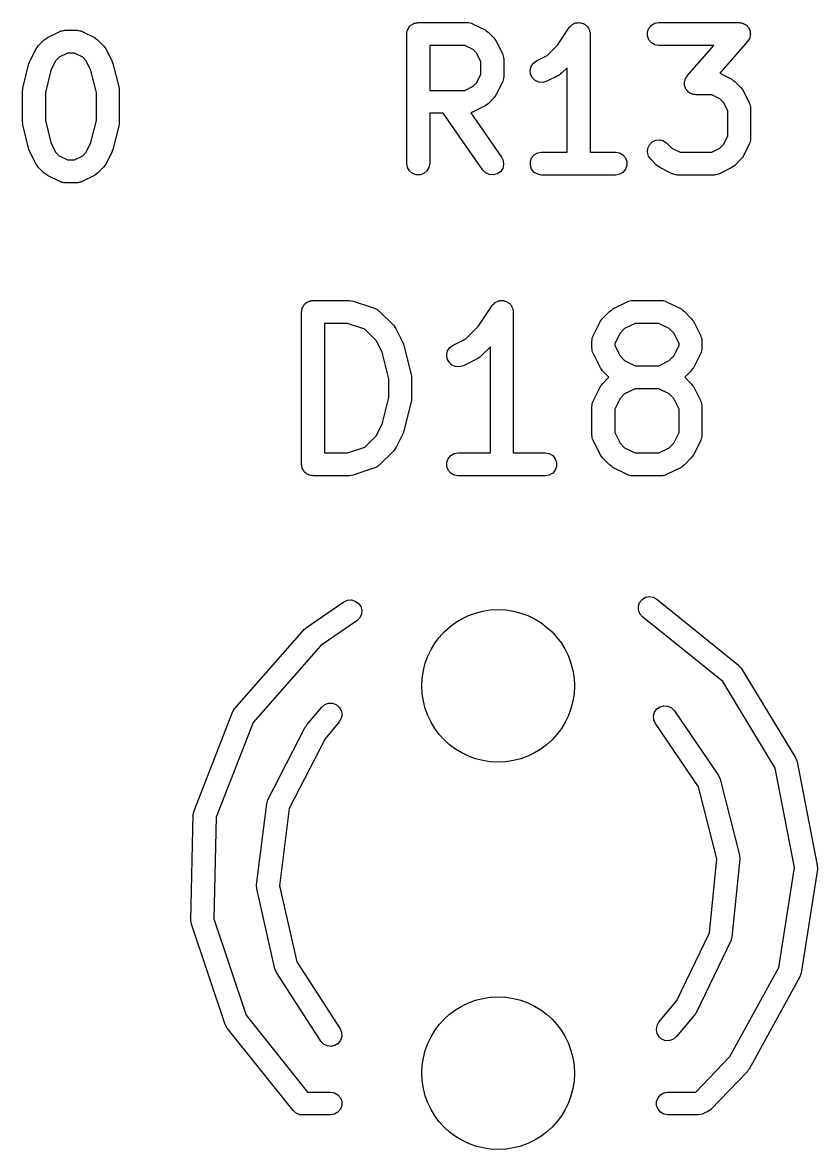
# Model space of a CAD drawing. Extents: x 25 to 125, y -131 to -25.
# Drawn here: x 102.92 to 108.14, y -95.75 to -88.36 of the extents above; entities that cross this region are included whole.
import ezdxf

# ---------------------------------------------------------------- set-up
doc = ezdxf.new("R2010")
doc.units = 0
doc.header["$MEASUREMENT"] = 0
doc.layers.add('BLACK', color=7, linetype='CONTINUOUS')

msp = doc.modelspace()

# ---------------------------------------------------------------- linework, layer by layer
at = {"layer": 'Black'}
for p, q in [((105.456, -88.397), (105.46, -88.392)), ((105.46, -88.392), (105.463, -88.3863)), ((105.463, -88.3863), (105.468, -88.3821)), ((105.468, -88.3821), (105.473, -88.3771)), ((105.473, -88.3771), (105.478, -88.3738)), ((105.478, -88.3738), (105.483, -88.3696)), ((105.483, -88.3696), (105.49, -88.3673)), ((105.49, -88.3673), (105.495, -88.364)), ((105.495, -88.364), (105.502, -88.3629)), ((105.502, -88.3629), (105.508, -88.3607)), ((105.508, -88.3607), (105.514, -88.3607)), ((105.514, -88.3607), (105.521, -88.3595)), ((105.521, -88.3595), (105.845, -88.3595)), ((105.845, -88.3595), (105.849, -88.3603)), ((105.849, -88.3603), (105.853, -88.36)), ((105.853, -88.36), (105.862, -88.3625)), ((105.862, -88.3625), (105.87, -88.364)), ((105.87, -88.364), (105.874, -88.3662)), ((105.874, -88.3662), (105.878, -88.3674)), ((105.878, -88.3674), (105.959, -88.4079)), ((106.434, -88.5082), (106.511, -88.3929)), ((106.511, -88.3929), (106.514, -88.3899)), ((106.514, -88.3899), (106.516, -88.3863)), ((106.516, -88.3863), (106.523, -88.3806)), ((106.523, -88.3806), (106.529, -88.3741)), ((106.529, -88.3741), (106.533, -88.3722)), ((106.533, -88.3722), (106.536, -88.3696)), ((106.536, -88.3696), (106.544, -88.3665)), ((106.544, -88.3665), (106.552, -88.3625)), ((106.552, -88.3625), (106.556, -88.3621)), ((106.556, -88.3621), (106.56, -88.3607)), ((106.56, -88.3607), (106.569, -88.3607)), ((106.569, -88.3607), (106.578, -88.3597)), ((106.578, -88.3597), (106.582, -88.3607)), ((106.582, -88.3607), (106.586, -88.3607)), ((106.586, -88.3607), (106.595, -88.3637)), ((106.595, -88.3637), (106.603, -88.3658)), ((106.603, -88.3658), (106.607, -88.3681)), ((106.607, -88.3681), (106.611, -88.3696)), ((106.611, -88.3696), (106.618, -88.3753)), ((106.618, -88.3753), (106.625, -88.3803)), ((106.625, -88.3803), (106.628, -88.3836)), ((106.628, -88.3836), (106.631, -88.3863)), ((106.631, -88.3863), (106.635, -88.3941)), ((106.635, -88.3941), (106.64, -88.4013)), ((107.034, -88.397), (107.051, -88.3771)), ((107.051, -88.3771), (107.074, -88.364)), ((107.074, -88.364), (107.099, -88.3595)), ((107.099, -88.3595), (107.626, -88.3595)), ((107.626, -88.3595), (107.633, -88.3608)), ((107.633, -88.3608), (107.64, -88.3609)), ((107.64, -88.3609), (107.646, -88.363)), ((107.646, -88.363), (107.651, -88.364)), ((107.651, -88.364), (107.658, -88.3677)), ((107.658, -88.3677), (107.664, -88.3704)), ((107.664, -88.3704), (107.669, -88.3742)), ((107.669, -88.3742), (107.674, -88.3771)), ((107.674, -88.3771), (107.679, -88.3827)), ((107.679, -88.3827), (107.684, -88.3875)), ((107.684, -88.3875), (107.687, -88.3926)), ((107.687, -88.3926), (107.691, -88.397)), ((103.068, -88.4728), (103.078, -88.4659)), ((103.078, -88.4659), (103.088, -88.4587)), ((103.088, -88.4587), (103.169, -88.4182)), ((103.169, -88.4182), (103.173, -88.417)), ((103.173, -88.417), (103.176, -88.4148)), ((103.176, -88.4148), (103.185, -88.4133)), ((103.185, -88.4133), (103.194, -88.4108)), ((103.194, -88.4108), (103.198, -88.4111)), ((103.198, -88.4111), (103.202, -88.4103)), ((103.202, -88.4103), (103.283, -88.4103)), ((103.283, -88.4103), (103.287, -88.4111)), ((103.287, -88.4111), (103.292, -88.4108)), ((103.292, -88.4108), (103.3, -88.4133)), ((103.3, -88.4133), (103.309, -88.4148)), ((103.309, -88.4148), (103.312, -88.417)), ((103.312, -88.417), (103.317, -88.4182)), ((103.317, -88.4182), (103.398, -88.4587)), ((103.398, -88.4587), (103.407, -88.4659)), ((103.407, -88.4659), (103.417, -88.4728)), ((105.446, -88.4345), (105.447, -88.4281)), ((105.446, -89.2845), (105.446, -88.4345)), ((105.447, -88.4215), (105.449, -88.4153)), ((105.447, -88.4281), (105.447, -88.4215)), ((105.449, -88.4153), (105.45, -88.4089)), ((105.45, -88.4089), (105.454, -88.4032)), ((105.454, -88.4032), (105.456, -88.397)), ((105.959, -88.4079), (105.969, -88.4151)), ((105.969, -88.4151), (105.979, -88.422)), ((105.979, -88.422), (106.019, -88.4624)), ((106.019, -88.4624), (106.026, -88.4723)), ((106.64, -88.4013), (106.642, -88.4053)), ((106.642, -88.4053), (106.644, -88.4089)), ((106.644, -88.4089), (106.645, -88.4177)), ((106.645, -88.4177), (106.648, -88.4263)), ((106.648, -88.4263), (106.648, -88.4304)), ((106.648, -88.4304), (106.648, -88.4345)), ((106.648, -88.4345), (106.648, -89.2095)), ((107.026, -88.4215), (107.034, -88.397)), ((107.026, -88.4475), (107.026, -88.4215)), ((107.034, -88.472), (107.026, -88.4475)), ((107.691, -88.397), (107.693, -88.4039)), ((107.693, -88.4666), (107.691, -88.472)), ((107.693, -88.4039), (107.697, -88.4103)), ((107.696, -88.4616), (107.693, -88.4666)), ((107.697, -88.4544), (107.696, -88.4616)), ((107.697, -88.4103), (107.697, -88.4161)), ((107.697, -88.4161), (107.699, -88.4215)), ((107.699, -88.4475), (107.697, -88.4544)), ((107.699, -88.4215), (107.699, -88.4288)), ((107.699, -88.4288), (107.701, -88.4361)), ((107.701, -88.4361), (107.699, -88.4418)), ((107.699, -88.4418), (107.699, -88.4475)), ((102.973, -88.6137), (103.014, -88.5327)), ((103.014, -88.5327), (103.021, -88.5231)), ((103.021, -88.5231), (103.028, -88.5132)), ((103.028, -88.5132), (103.068, -88.4728)), ((103.417, -88.4728), (103.457, -88.5132)), ((103.457, -88.5132), (103.464, -88.5231)), ((103.464, -88.5231), (103.472, -88.5327)), ((103.472, -88.5327), (103.512, -88.6137)), ((105.596, -88.5095), (105.596, -88.8048)), ((105.827, -88.5095), (105.596, -88.5095)), ((105.881, -88.5366), (105.827, -88.5095)), ((105.904, -88.5599), (105.881, -88.5366)), ((106.026, -88.4723), (106.033, -88.4819)), ((106.033, -88.4819), (106.074, -88.5629)), ((106.367, -88.5753), (106.434, -88.5082)), ((107.051, -88.492), (107.034, -88.472)), ((107.074, -88.505), (107.051, -88.492)), ((107.099, -88.5095), (107.074, -88.505)), ((107.46, -88.5095), (107.099, -88.5095)), ((107.286, -88.7089), (107.46, -88.5095)), ((107.682, -88.4839), (107.5, -88.6924)), ((107.686, -88.4776), (107.682, -88.4839)), ((107.691, -88.472), (107.686, -88.4776)), ((102.971, -88.6215), (102.973, -88.6137)), ((103.142, -88.6107), (103.111, -88.6734)), ((103.166, -88.5874), (103.142, -88.6107)), ((103.22, -88.5603), (103.166, -88.5874)), ((103.265, -88.5603), (103.22, -88.5603)), ((103.32, -88.5874), (103.265, -88.5603)), ((103.343, -88.6107), (103.32, -88.5874)), ((103.374, -88.6734), (103.343, -88.6107)), ((103.512, -88.6137), (103.514, -88.6215)), ((105.932, -88.6141), (105.904, -88.5599)), ((105.932, -88.7002), (105.932, -88.6141)), ((106.074, -88.5629), (106.075, -88.567)), ((106.075, -88.567), (106.077, -88.5708)), ((106.077, -88.5708), (106.079, -88.5794)), ((106.079, -88.5794), (106.081, -88.5879)), ((106.081, -88.5879), (106.081, -88.5922)), ((106.081, -88.5922), (106.082, -88.5964)), ((106.082, -88.5964), (106.082, -88.7179)), ((106.276, -88.6258), (106.297, -88.6103)), ((106.297, -88.6103), (106.367, -88.5753)), ((102.927, -88.7909), (102.967, -88.629)), ((102.967, -88.629), (102.971, -88.6215)), ((103.111, -88.6734), (103.075, -88.8184)), ((103.41, -88.8184), (103.374, -88.6734)), ((103.514, -88.6215), (103.518, -88.629)), ((103.518, -88.629), (103.558, -88.7909)), ((106.256, -88.6729), (106.262, -88.6476)), ((106.258, -88.6988), (106.256, -88.6729)), ((106.262, -88.6476), (106.276, -88.6258)), ((106.464, -88.6899), (106.455, -88.6968)), ((106.498, -88.6561), (106.464, -88.6899)), ((106.498, -89.2095), (106.498, -88.6561)), ((105.881, -88.7776), (105.904, -88.7544)), ((105.904, -88.7544), (105.932, -88.7002)), ((106.074, -88.7514), (106.033, -88.8324)), ((106.075, -88.7473), (106.074, -88.7514)), ((106.077, -88.7435), (106.075, -88.7473)), ((106.079, -88.7349), (106.077, -88.7435)), ((106.081, -88.7264), (106.079, -88.7349)), ((106.082, -88.7179), (106.081, -88.7221)), ((106.081, -88.7221), (106.081, -88.7264)), ((106.27, -88.7221), (106.258, -88.6988)), ((106.289, -88.74), (106.27, -88.7221)), ((106.313, -88.7503), (106.289, -88.74)), ((106.339, -88.7519), (106.313, -88.7503)), ((106.364, -88.7445), (106.339, -88.7519)), ((106.445, -88.704), (106.364, -88.7445)), ((106.455, -88.6968), (106.445, -88.704)), ((107.267, -88.7568), (107.268, -88.7511)), ((107.268, -88.764), (107.267, -88.7568)), ((107.268, -88.7453), (107.271, -88.7384)), ((107.268, -88.7511), (107.268, -88.7453)), ((107.268, -88.7714), (107.268, -88.764)), ((107.271, -88.7384), (107.272, -88.7312)), ((107.272, -88.7312), (107.275, -88.7263)), ((107.275, -88.7263), (107.277, -88.7208)), ((107.277, -88.7208), (107.282, -88.7152)), ((107.282, -88.7152), (107.286, -88.7089)), ((107.5, -88.6924), (107.578, -88.7317)), ((107.578, -88.7317), (107.588, -88.7389)), ((107.588, -88.7389), (107.598, -88.7458)), ((107.598, -88.7458), (107.638, -88.7863)), ((102.925, -88.8091), (102.926, -88.8001)), ((102.925, -89.0115), (102.925, -88.8091)), ((102.926, -88.8001), (102.927, -88.7909)), ((103.075, -88.8184), (103.075, -89.0023)), ((103.41, -89.0023), (103.41, -88.8184)), ((103.558, -88.7909), (103.559, -88.8001)), ((103.559, -88.8001), (103.56, -88.8091)), ((103.56, -88.8091), (103.56, -89.0115)), ((105.596, -88.8048), (105.827, -88.8048)), ((105.827, -88.8048), (105.881, -88.7776)), ((106.033, -88.8324), (106.026, -88.842)), ((107.27, -88.7768), (107.268, -88.7714)), ((107.271, -88.7825), (107.27, -88.7768)), ((107.275, -88.7889), (107.271, -88.7825)), ((107.277, -88.7958), (107.275, -88.7889)), ((107.281, -88.8003), (107.277, -88.7958)), ((107.284, -88.8053), (107.281, -88.8003)), ((107.289, -88.8102), (107.284, -88.8053)), ((107.294, -88.8158), (107.289, -88.8102)), ((107.299, -88.8187), (107.294, -88.8158)), ((107.303, -88.8225), (107.299, -88.8187)), ((107.31, -88.8251), (107.303, -88.8225)), ((107.317, -88.8288), (107.31, -88.8251)), ((107.322, -88.8298), (107.317, -88.8288)), ((107.328, -88.8319), (107.322, -88.8298)), ((107.335, -88.8321), (107.328, -88.8319)), ((107.342, -88.8333), (107.335, -88.8321)), ((107.446, -88.8333), (107.342, -88.8333)), ((107.5, -88.8605), (107.446, -88.8333)), ((107.638, -88.7863), (107.645, -88.7961)), ((107.645, -88.7961), (107.652, -88.8057)), ((107.652, -88.8057), (107.693, -88.8867)), ((105.959, -88.9064), (105.878, -88.9468)), ((105.969, -88.8992), (105.959, -88.9064)), ((105.979, -88.8923), (105.969, -88.8992)), ((106.019, -88.8518), (105.979, -88.8923)), ((106.026, -88.842), (106.019, -88.8518)), ((107.524, -88.8837), (107.5, -88.8605)), ((107.551, -88.9379), (107.524, -88.8837)), ((107.693, -88.8867), (107.694, -88.8908)), ((107.694, -88.8908), (107.696, -88.8946)), ((107.696, -88.8946), (107.698, -88.9032)), ((107.698, -88.9032), (107.7, -88.9117)), ((107.7, -88.9117), (107.7, -88.916)), ((105.684, -88.9548), (105.596, -88.9548)), ((105.596, -88.9548), (105.596, -89.2845)), ((105.945, -89.3275), (105.684, -88.9548)), ((105.87, -88.9502), (105.865, -88.9512)), ((105.865, -88.9512), (106.068, -89.2415)), ((105.874, -88.9481), (105.87, -88.9502)), ((105.878, -88.9468), (105.874, -88.9481)), ((107.551, -89.1049), (107.551, -88.9379)), ((107.7, -88.916), (107.701, -88.9202)), ((107.701, -88.9202), (107.701, -89.1226)), ((102.926, -89.0206), (102.925, -89.0115)), ((102.927, -89.0297), (102.926, -89.0206)), ((102.967, -89.1916), (102.927, -89.0297)), ((103.075, -89.0023), (103.111, -89.1472)), ((103.374, -89.1472), (103.41, -89.0023)), ((103.558, -89.0297), (103.518, -89.1916)), ((103.559, -89.0206), (103.558, -89.0297)), ((103.56, -89.0115), (103.559, -89.0206)), ((107.056, -89.1421), (107.08, -89.1311)), ((107.08, -89.1311), (107.106, -89.1289)), ((107.106, -89.1289), (107.131, -89.1356)), ((107.524, -89.1591), (107.551, -89.1049)), ((107.7, -89.1312), (107.698, -89.1396)), ((107.701, -89.1226), (107.7, -89.1269)), ((107.7, -89.1269), (107.7, -89.1312)), ((102.971, -89.1991), (102.967, -89.1916)), ((102.973, -89.207), (102.971, -89.1991)), ((103.014, -89.2879), (102.973, -89.207)), ((103.111, -89.1472), (103.142, -89.2099)), ((103.343, -89.2099), (103.374, -89.1472)), ((103.512, -89.207), (103.472, -89.2879)), ((103.514, -89.1991), (103.512, -89.207)), ((103.518, -89.1916), (103.514, -89.1991)), ((107.025, -89.2101), (107.027, -89.1842)), ((107.027, -89.1842), (107.038, -89.1606)), ((107.038, -89.1606), (107.056, -89.1421)), ((107.131, -89.1356), (107.152, -89.1505)), ((107.152, -89.1505), (107.184, -89.1824)), ((107.184, -89.1824), (107.239, -89.2095)), ((107.446, -89.2095), (107.5, -89.1824)), ((107.5, -89.1824), (107.524, -89.1591)), ((107.693, -89.1562), (107.652, -89.2371)), ((107.694, -89.152), (107.693, -89.1562)), ((107.696, -89.1483), (107.694, -89.152)), ((107.698, -89.1396), (107.696, -89.1483)), ((103.142, -89.2099), (103.166, -89.2332)), ((103.166, -89.2332), (103.22, -89.2603)), ((103.22, -89.2603), (103.265, -89.2603)), ((103.265, -89.2603), (103.32, -89.2332)), ((103.32, -89.2332), (103.343, -89.2099)), ((106.068, -89.2415), (106.079, -89.2651)), ((106.079, -89.2651), (106.081, -89.2911)), ((106.257, -89.2715), (106.265, -89.247)), ((106.257, -89.2975), (106.257, -89.2715)), ((106.265, -89.247), (106.282, -89.2271)), ((106.282, -89.2271), (106.305, -89.214)), ((106.305, -89.214), (106.33, -89.2095)), ((106.33, -89.2095), (106.498, -89.2095)), ((106.648, -89.2095), (106.816, -89.2095)), ((106.816, -89.2095), (106.842, -89.214)), ((106.842, -89.214), (106.864, -89.2271)), ((106.864, -89.2271), (106.881, -89.247)), ((106.881, -89.247), (106.89, -89.2715)), ((106.89, -89.2715), (106.89, -89.2975)), ((107.031, -89.2353), (107.025, -89.2101)), ((107.046, -89.2566), (107.031, -89.2353)), ((107.087, -89.2971), (107.046, -89.2566)), ((107.239, -89.2095), (107.446, -89.2095)), ((107.638, -89.2566), (107.598, -89.2971)), ((107.645, -89.2468), (107.638, -89.2566)), ((107.652, -89.2371), (107.645, -89.2468)), ((103.021, -89.2976), (103.014, -89.2879)), ((103.028, -89.3074), (103.021, -89.2976)), ((103.068, -89.3479), (103.028, -89.3074)), ((103.078, -89.3548), (103.068, -89.3479)), ((103.088, -89.3619), (103.078, -89.3548)), ((103.407, -89.3548), (103.398, -89.3619)), ((103.417, -89.3479), (103.407, -89.3548)), ((103.457, -89.3074), (103.417, -89.3479)), ((103.464, -89.2976), (103.457, -89.3074)), ((103.472, -89.2879), (103.464, -89.2976)), ((105.45, -89.3102), (105.446, -89.2845)), ((105.463, -89.3327), (105.45, -89.3102)), ((105.483, -89.3495), (105.463, -89.3327)), ((105.508, -89.3584), (105.483, -89.3495)), ((105.558, -89.3495), (105.534, -89.3584)), ((105.578, -89.3327), (105.558, -89.3495)), ((105.591, -89.3102), (105.578, -89.3327)), ((105.596, -89.2845), (105.591, -89.3102)), ((105.964, -89.346), (105.945, -89.3275)), ((105.987, -89.357), (105.964, -89.346)), ((106.038, -89.3525), (106.013, -89.3592)), ((106.06, -89.3376), (106.038, -89.3525)), ((106.075, -89.3162), (106.06, -89.3376)), ((106.081, -89.2911), (106.075, -89.3162)), ((106.265, -89.322), (106.257, -89.2975)), ((106.282, -89.342), (106.265, -89.322)), ((106.305, -89.355), (106.282, -89.342)), ((106.33, -89.3595), (106.305, -89.355)), ((106.842, -89.355), (106.816, -89.3595)), ((106.864, -89.342), (106.842, -89.355)), ((106.881, -89.322), (106.864, -89.342)), ((106.89, -89.2975), (106.881, -89.322)), ((107.097, -89.304), (107.087, -89.2971)), ((107.106, -89.3111), (107.097, -89.304)), ((107.187, -89.3516), (107.106, -89.3111)), ((107.191, -89.3528), (107.187, -89.3516)), ((107.195, -89.355), (107.191, -89.3528)), ((107.204, -89.3565), (107.195, -89.355)), ((107.489, -89.355), (107.481, -89.3565)), ((107.493, -89.3528), (107.489, -89.355)), ((107.497, -89.3516), (107.493, -89.3528)), ((107.578, -89.3111), (107.497, -89.3516)), ((107.588, -89.304), (107.578, -89.3111)), ((107.598, -89.2971), (107.588, -89.304)), ((103.169, -89.4024), (103.088, -89.3619)), ((103.173, -89.4036), (103.169, -89.4024)), ((103.176, -89.4058), (103.173, -89.4036)), ((103.185, -89.4073), (103.176, -89.4058)), ((103.194, -89.4098), (103.185, -89.4073)), ((103.198, -89.4096), (103.194, -89.4098)), ((103.202, -89.4103), (103.198, -89.4096)), ((103.283, -89.4103), (103.202, -89.4103)), ((103.287, -89.4096), (103.283, -89.4103)), ((103.292, -89.4098), (103.287, -89.4096)), ((103.3, -89.4073), (103.292, -89.4098)), ((103.309, -89.4058), (103.3, -89.4073)), ((103.312, -89.4036), (103.309, -89.4058)), ((103.317, -89.4024), (103.312, -89.4036)), ((103.398, -89.3619), (103.317, -89.4024)), ((105.534, -89.3584), (105.508, -89.3584)), ((106.013, -89.3592), (105.987, -89.357)), ((106.816, -89.3595), (106.33, -89.3595)), ((107.212, -89.359), (107.204, -89.3565)), ((107.217, -89.3588), (107.212, -89.359)), ((107.221, -89.3595), (107.217, -89.3588)), ((107.464, -89.3595), (107.221, -89.3595)), ((107.468, -89.3588), (107.464, -89.3595)), ((107.472, -89.359), (107.468, -89.3588)), ((107.481, -89.3565), (107.472, -89.359)), ((104.757, -90.2444), (104.759, -90.2382)), ((104.759, -90.2382), (104.76, -90.2317)), ((104.76, -90.2317), (104.764, -90.226)), ((104.764, -90.226), (104.766, -90.2199)), ((104.766, -90.2199), (104.77, -90.2149)), ((104.77, -90.2149), (104.773, -90.2092)), ((104.773, -90.2092), (104.778, -90.205)), ((104.778, -90.205), (104.783, -90.1999)), ((104.783, -90.1999), (104.788, -90.1966)), ((104.788, -90.1966), (104.793, -90.1924)), ((104.793, -90.1924), (104.799, -90.1902)), ((104.799, -90.1902), (104.805, -90.1869)), ((104.805, -90.1869), (104.812, -90.1858)), ((104.812, -90.1858), (104.818, -90.1835)), ((104.818, -90.1835), (104.824, -90.1835)), ((104.824, -90.1835), (104.831, -90.1824)), ((104.831, -90.1824), (105.069, -90.1824)), ((105.069, -90.1824), (105.081, -90.1845)), ((105.081, -90.1845), (105.093, -90.1862)), ((105.093, -90.1862), (105.235, -90.2338)), ((105.235, -90.2338), (105.239, -90.2359)), ((105.239, -90.2359), (105.243, -90.237)), ((105.243, -90.237), (105.251, -90.2421)), ((105.251, -90.2421), (105.258, -90.2463)), ((105.915, -90.3525), (106.006, -90.2158)), ((106.006, -90.2158), (106.009, -90.2128)), ((106.009, -90.2128), (106.011, -90.2092)), ((106.011, -90.2092), (106.018, -90.2034)), ((106.018, -90.2034), (106.024, -90.1969)), ((106.024, -90.1969), (106.028, -90.1951)), ((106.028, -90.1951), (106.031, -90.1924)), ((106.031, -90.1924), (106.04, -90.1894)), ((106.04, -90.1894), (106.048, -90.1854)), ((106.048, -90.1854), (106.052, -90.1849)), ((106.052, -90.1849), (106.056, -90.1835)), ((106.056, -90.1835), (106.065, -90.1835)), ((106.065, -90.1835), (106.074, -90.1825)), ((106.074, -90.1825), (106.078, -90.1835)), ((106.078, -90.1835), (106.082, -90.1835)), ((106.082, -90.1835), (106.09, -90.1866)), ((106.09, -90.1866), (106.099, -90.1887)), ((106.099, -90.1887), (106.102, -90.191)), ((106.102, -90.191), (106.106, -90.1924)), ((106.106, -90.1924), (106.113, -90.1982)), ((106.113, -90.1982), (106.121, -90.2031)), ((106.121, -90.2031), (106.123, -90.2065)), ((106.123, -90.2065), (106.126, -90.2092)), ((106.126, -90.2092), (106.131, -90.2169)), ((106.131, -90.2169), (106.136, -90.2241)), ((106.136, -90.2241), (106.137, -90.2281)), ((106.137, -90.2281), (106.139, -90.2317)), ((106.139, -90.2317), (106.141, -90.2405)), ((106.141, -90.2405), (106.143, -90.2491)), ((106.788, -90.2451), (106.797, -90.2379)), ((106.797, -90.2379), (106.892, -90.1903)), ((106.892, -90.1903), (106.897, -90.1891)), ((106.897, -90.1891), (106.9, -90.1869)), ((106.9, -90.1869), (106.909, -90.1854)), ((106.909, -90.1854), (106.917, -90.1829)), ((106.917, -90.1829), (106.922, -90.1831)), ((106.922, -90.1831), (106.926, -90.1824)), ((106.926, -90.1824), (107.116, -90.1824)), ((107.116, -90.1824), (107.121, -90.1831)), ((107.121, -90.1831), (107.125, -90.1829)), ((107.125, -90.1829), (107.133, -90.1854)), ((107.133, -90.1854), (107.142, -90.1869)), ((107.142, -90.1869), (107.146, -90.1891)), ((107.146, -90.1891), (107.15, -90.1903)), ((107.15, -90.1903), (107.245, -90.2379)), ((107.245, -90.2379), (107.255, -90.2451)), ((104.756, -90.2574), (104.757, -90.2509)), ((104.756, -91.2574), (104.756, -90.2574)), ((104.757, -90.2509), (104.757, -90.2444)), ((105.258, -90.2463), (105.261, -90.2495)), ((105.261, -90.2495), (105.265, -90.252)), ((105.265, -90.252), (105.36, -90.3472)), ((106.143, -90.2491), (106.143, -90.2533)), ((106.143, -90.2533), (106.144, -90.2574)), ((106.144, -90.2574), (106.144, -91.1824)), ((106.716, -90.3191), (106.723, -90.3094)), ((106.723, -90.3094), (106.73, -90.2996)), ((106.73, -90.2996), (106.778, -90.252)), ((106.778, -90.252), (106.788, -90.2451)), ((107.255, -90.2451), (107.265, -90.252)), ((107.265, -90.252), (107.312, -90.2996)), ((107.312, -90.2996), (107.319, -90.3094)), ((107.319, -90.3094), (107.326, -90.3191)), ((104.906, -90.3324), (104.906, -91.1824)), ((105.057, -90.3324), (104.906, -90.3324)), ((105.171, -90.3706), (105.057, -90.3324)), ((105.245, -90.4447), (105.171, -90.3706)), ((105.36, -90.3472), (105.367, -90.3571)), ((105.367, -90.3571), (105.374, -90.3667)), ((105.374, -90.3667), (105.422, -90.4619)), ((105.834, -90.4338), (105.915, -90.3525)), ((106.668, -90.4143), (106.716, -90.3191)), ((106.875, -90.3666), (106.845, -90.397)), ((106.944, -90.3324), (106.875, -90.3666)), ((107.099, -90.3324), (106.944, -90.3324)), ((107.167, -90.3666), (107.099, -90.3324)), ((107.198, -90.397), (107.167, -90.3666)), ((107.326, -90.3191), (107.374, -90.4143)), ((105.284, -90.5217), (105.245, -90.4447)), ((105.422, -90.4619), (105.424, -90.4698)), ((105.75, -90.476), (105.834, -90.4338)), ((106.66, -90.4479), (106.661, -90.4436)), ((106.66, -90.4955), (106.66, -90.4479)), ((106.661, -90.4393), (106.663, -90.4309)), ((106.661, -90.4436), (106.661, -90.4393)), ((106.663, -90.4309), (106.665, -90.4222)), ((106.665, -90.4222), (106.667, -90.4185)), ((106.667, -90.4185), (106.668, -90.4143)), ((106.845, -90.397), (106.81, -90.4656)), ((107.232, -90.4656), (107.198, -90.397)), ((107.374, -90.4143), (107.375, -90.4185)), ((107.375, -90.4185), (107.377, -90.4222)), ((107.377, -90.4222), (107.379, -90.4309)), ((107.379, -90.4309), (107.381, -90.4393)), ((107.381, -90.4393), (107.381, -90.4436)), ((107.381, -90.4436), (107.382, -90.4479)), ((107.382, -90.4479), (107.382, -90.4955)), ((105.327, -90.6952), (105.284, -90.5217)), ((105.424, -90.4698), (105.427, -90.4773)), ((105.427, -90.4773), (105.475, -90.6678)), ((105.708, -90.5386), (105.714, -90.5133)), ((105.714, -90.5133), (105.729, -90.4915)), ((105.729, -90.4915), (105.75, -90.476)), ((105.994, -90.4861), (105.931, -90.5485)), ((105.994, -91.1824), (105.994, -90.4861)), ((106.661, -90.4997), (106.66, -90.4955)), ((106.661, -90.504), (106.661, -90.4997)), ((106.663, -90.5125), (106.661, -90.504)), ((106.665, -90.5211), (106.663, -90.5125)), ((106.667, -90.5249), (106.665, -90.5211)), ((106.668, -90.529), (106.667, -90.5249)), ((106.716, -90.6243), (106.668, -90.529)), ((106.81, -90.4656), (106.81, -90.4778)), ((106.81, -90.4778), (106.845, -90.5463)), ((107.198, -90.5463), (107.232, -90.4778)), ((107.232, -90.4778), (107.232, -90.4656)), ((107.374, -90.529), (107.326, -90.6243)), ((107.375, -90.5249), (107.374, -90.529)), ((107.377, -90.5211), (107.375, -90.5249)), ((107.379, -90.5125), (107.377, -90.5211)), ((107.381, -90.5041), (107.379, -90.5125)), ((107.382, -90.4955), (107.381, -90.4997)), ((107.381, -90.4997), (107.381, -90.5041)), ((105.711, -90.5645), (105.708, -90.5386)), ((105.723, -90.5878), (105.711, -90.5645)), ((105.742, -90.6057), (105.723, -90.5878)), ((105.766, -90.616), (105.742, -90.6057)), ((105.817, -90.6102), (105.792, -90.6176)), ((105.912, -90.5626), (105.817, -90.6102)), ((105.922, -90.5554), (105.912, -90.5626)), ((105.931, -90.5485), (105.922, -90.5554)), ((106.845, -90.5463), (106.875, -90.5767)), ((106.875, -90.5767), (106.944, -90.611)), ((106.944, -90.611), (107.099, -90.611)), ((107.099, -90.611), (107.167, -90.5767)), ((107.167, -90.5767), (107.198, -90.5463)), ((105.475, -90.6678), (105.476, -90.6769)), ((105.476, -90.6769), (105.477, -90.686)), ((105.477, -90.686), (105.477, -90.8288)), ((105.792, -90.6176), (105.766, -90.616)), ((106.723, -90.6339), (106.716, -90.6243)), ((106.73, -90.6437), (106.723, -90.6339)), ((106.772, -90.686), (106.73, -90.6437)), ((106.73, -90.7282), (106.772, -90.686)), ((107.312, -90.6437), (107.27, -90.686)), ((107.27, -90.686), (107.312, -90.7282)), ((107.319, -90.6339), (107.312, -90.6437)), ((107.326, -90.6243), (107.319, -90.6339)), ((105.327, -90.8196), (105.327, -90.6952)), ((106.668, -90.8429), (106.716, -90.7476)), ((106.716, -90.7476), (106.723, -90.738)), ((106.723, -90.738), (106.73, -90.7282)), ((107.312, -90.7282), (107.319, -90.738)), ((107.319, -90.738), (107.326, -90.7476)), ((107.326, -90.7476), (107.374, -90.8429)), ((105.284, -90.9931), (105.327, -90.8196)), ((105.477, -90.8288), (105.476, -90.8378)), ((106.845, -90.8256), (106.81, -90.8941)), ((106.875, -90.7952), (106.845, -90.8256)), ((106.944, -90.761), (106.875, -90.7952)), ((107.099, -90.761), (106.944, -90.761)), ((107.167, -90.7952), (107.099, -90.761)), ((107.198, -90.8256), (107.167, -90.7952)), ((107.232, -90.8941), (107.198, -90.8256)), ((105.475, -90.847), (105.427, -91.0375)), ((105.476, -90.8378), (105.475, -90.847)), ((106.66, -90.8764), (106.661, -90.8722)), ((106.66, -91.0669), (106.66, -90.8764)), ((106.661, -90.8679), (106.663, -90.8594)), ((106.661, -90.8722), (106.661, -90.8679)), ((106.663, -90.8594), (106.665, -90.8508)), ((106.665, -90.8508), (106.667, -90.847)), ((106.667, -90.847), (106.668, -90.8429)), ((106.81, -90.8941), (106.81, -91.0492)), ((107.232, -91.0492), (107.232, -90.8941)), ((107.374, -90.8429), (107.375, -90.847)), ((107.375, -90.847), (107.377, -90.8508)), ((107.377, -90.8508), (107.379, -90.8594)), ((107.379, -90.8594), (107.381, -90.8679)), ((107.381, -90.8679), (107.381, -90.8722)), ((107.381, -90.8722), (107.382, -90.8764)), ((107.382, -90.8764), (107.382, -91.0669)), ((105.245, -91.0701), (105.284, -90.9931)), ((105.422, -91.0528), (105.374, -91.1481)), ((105.424, -91.045), (105.422, -91.0528)), ((105.427, -91.0375), (105.424, -91.045)), ((106.81, -91.0492), (106.845, -91.1177)), ((107.198, -91.1177), (107.232, -91.0492)), ((105.171, -91.1442), (105.245, -91.0701)), ((106.661, -91.0712), (106.66, -91.0669)), ((106.661, -91.0755), (106.661, -91.0712)), ((106.663, -91.0839), (106.661, -91.0755)), ((106.665, -91.0926), (106.663, -91.0839)), ((106.667, -91.0963), (106.665, -91.0926)), ((106.668, -91.1004), (106.667, -91.0963)), ((106.716, -91.1957), (106.668, -91.1004)), ((106.845, -91.1177), (106.875, -91.1481)), ((107.167, -91.1481), (107.198, -91.1177)), ((107.374, -91.1004), (107.326, -91.1957)), ((107.375, -91.0963), (107.374, -91.1004)), ((107.377, -91.0926), (107.375, -91.0963)), ((107.379, -91.0839), (107.377, -91.0926)), ((107.381, -91.0755), (107.379, -91.0839)), ((107.382, -91.0669), (107.381, -91.0712)), ((107.381, -91.0712), (107.381, -91.0755)), ((104.906, -91.1824), (105.057, -91.1824)), ((105.057, -91.1824), (105.171, -91.1442)), ((105.36, -91.1676), (105.265, -91.2628)), ((105.367, -91.1577), (105.36, -91.1676)), ((105.374, -91.1481), (105.367, -91.1577)), ((105.718, -91.2199), (105.735, -91.1999)), ((105.735, -91.1999), (105.757, -91.1869)), ((105.757, -91.1869), (105.783, -91.1824)), ((105.783, -91.1824), (105.994, -91.1824)), ((106.144, -91.1824), (106.355, -91.1824)), ((106.355, -91.1824), (106.38, -91.1869)), ((106.38, -91.1869), (106.403, -91.1999)), ((106.403, -91.1999), (106.419, -91.2199)), ((106.723, -91.2053), (106.716, -91.1957)), ((106.875, -91.1481), (106.944, -91.1824)), ((106.944, -91.1824), (107.099, -91.1824)), ((107.099, -91.1824), (107.167, -91.1481)), ((107.326, -91.1957), (107.319, -91.2053)), ((104.757, -91.2638), (104.756, -91.2574)), ((104.757, -91.2704), (104.757, -91.2638)), ((104.759, -91.2766), (104.757, -91.2704)), ((104.76, -91.283), (104.759, -91.2766)), ((105.251, -91.2727), (105.243, -91.2777)), ((105.258, -91.2685), (105.251, -91.2727)), ((105.261, -91.2653), (105.258, -91.2685)), ((105.265, -91.2628), (105.261, -91.2653)), ((105.709, -91.2444), (105.718, -91.2199)), ((105.709, -91.2704), (105.709, -91.2444)), ((105.718, -91.2949), (105.709, -91.2704)), ((106.419, -91.2199), (106.428, -91.2444)), ((106.428, -91.2704), (106.419, -91.2949)), ((106.428, -91.2444), (106.428, -91.2704)), ((106.73, -91.2152), (106.723, -91.2053)), ((106.778, -91.2628), (106.73, -91.2152)), ((106.788, -91.2697), (106.778, -91.2628)), ((106.797, -91.2768), (106.788, -91.2697)), ((106.892, -91.3245), (106.797, -91.2768)), ((107.245, -91.2768), (107.15, -91.3245)), ((107.255, -91.2697), (107.245, -91.2768)), ((107.265, -91.2628), (107.255, -91.2697)), ((107.312, -91.2152), (107.265, -91.2628)), ((107.319, -91.2053), (107.312, -91.2152)), ((104.764, -91.2887), (104.76, -91.283)), ((104.766, -91.2949), (104.764, -91.2887)), ((104.77, -91.2999), (104.766, -91.2949)), ((104.773, -91.3056), (104.77, -91.2999)), ((104.778, -91.3098), (104.773, -91.3056)), ((104.783, -91.3148), (104.778, -91.3098)), ((104.788, -91.3181), (104.783, -91.3148)), ((104.793, -91.3223), (104.788, -91.3181)), ((104.799, -91.3246), (104.793, -91.3223)), ((104.805, -91.3279), (104.799, -91.3246)), ((104.812, -91.329), (104.805, -91.3279)), ((104.818, -91.3312), (104.812, -91.329)), ((104.824, -91.3312), (104.818, -91.3312)), ((104.831, -91.3324), (104.824, -91.3312)), ((105.069, -91.3324), (104.831, -91.3324)), ((105.081, -91.3303), (105.069, -91.3324)), ((105.093, -91.3285), (105.081, -91.3303)), ((105.235, -91.2809), (105.093, -91.3285)), ((105.239, -91.2789), (105.235, -91.2809)), ((105.243, -91.2777), (105.239, -91.2789)), ((105.735, -91.3148), (105.718, -91.2949)), ((105.757, -91.3279), (105.735, -91.3148)), ((105.783, -91.3324), (105.757, -91.3279)), ((106.355, -91.3324), (105.783, -91.3324)), ((106.38, -91.3279), (106.355, -91.3324)), ((106.403, -91.3148), (106.38, -91.3279)), ((106.419, -91.2949), (106.403, -91.3148)), ((106.897, -91.3257), (106.892, -91.3245)), ((106.9, -91.3279), (106.897, -91.3257)), ((106.909, -91.3294), (106.9, -91.3279)), ((106.917, -91.3319), (106.909, -91.3294)), ((106.922, -91.3316), (106.917, -91.3319)), ((106.926, -91.3324), (106.922, -91.3316)), ((107.116, -91.3324), (106.926, -91.3324)), ((107.121, -91.3316), (107.116, -91.3324)), ((107.125, -91.3319), (107.121, -91.3316)), ((107.133, -91.3294), (107.125, -91.3319)), ((107.142, -91.3279), (107.133, -91.3294)), ((107.146, -91.3257), (107.142, -91.3279)), ((107.15, -91.3245), (107.146, -91.3257)), ((104.789, -92.3267), (105.033, -92.1594)), ((105.033, -92.1594), (105.057, -92.1486)), ((105.057, -92.1486), (105.083, -92.1466)), ((105.083, -92.1466), (105.108, -92.1536)), ((105.108, -92.1536), (105.129, -92.1688)), ((106.965, -92.1874), (106.973, -92.1628)), ((106.973, -92.1628), (106.99, -92.1425)), ((106.99, -92.1425), (107.012, -92.129)), ((107.012, -92.129), (107.038, -92.124)), ((107.038, -92.124), (107.063, -92.128)), ((107.063, -92.128), (107.086, -92.1406)), ((107.086, -92.1406), (107.623, -92.5739)), ((105.129, -92.1688), (105.144, -92.1903)), ((105.144, -92.1903), (105.15, -92.2155)), ((105.15, -92.2155), (105.148, -92.2414)), ((106.965, -92.2135), (106.965, -92.1874)), ((106.975, -92.2378), (106.965, -92.2135)), ((106.992, -92.2574), (106.975, -92.2378)), ((105.118, -92.2831), (104.881, -92.4452)), ((105.136, -92.2649), (105.118, -92.2831)), ((105.148, -92.2414), (105.136, -92.2649)), ((107.519, -92.6823), (106.992, -92.2574)), ((104.316, -92.86), (104.775, -92.339)), ((104.775, -92.339), (104.782, -92.3332)), ((104.782, -92.3332), (104.789, -92.3267)), ((104.881, -92.4452), (104.438, -92.9491)), ((107.623, -92.5739), (107.623, -92.5739)), ((107.623, -92.5739), (107.64, -92.5935)), ((107.64, -92.5935), (107.997, -93.1844)), ((107.862, -93.2506), (107.519, -92.6823)), ((104.908, -92.832), (104.933, -92.8231)), ((104.933, -92.8231), (104.959, -92.8231)), ((104.959, -92.8231), (104.983, -92.8321)), ((104.05, -93.5285), (104.303, -92.8822)), ((104.303, -92.8822), (104.305, -92.879)), ((104.305, -92.879), (104.316, -92.86)), ((104.79, -92.9665), (104.889, -92.8488)), ((104.889, -92.8488), (104.908, -92.832)), ((104.983, -92.8321), (105.003, -92.8488)), ((105.003, -92.8488), (105.016, -92.8714)), ((105.016, -92.8714), (105.021, -92.897)), ((105.021, -92.897), (105.016, -92.9227)), ((107.064, -92.9075), (107.071, -92.8825)), ((107.071, -92.8825), (107.087, -92.8613)), ((107.087, -92.8613), (107.108, -92.8466)), ((107.108, -92.8466), (107.133, -92.8402)), ((107.133, -92.8402), (107.159, -92.8428)), ((107.159, -92.8428), (107.183, -92.8541)), ((107.183, -92.8541), (107.201, -92.8727)), ((107.201, -92.8727), (107.491, -93.2976)), ((104.438, -92.9491), (104.195, -93.5708)), ((104.78, -92.9805), (104.785, -92.9738)), ((104.785, -92.9738), (104.79, -92.9665)), ((105.003, -92.9452), (104.91, -93.0565)), ((105.016, -92.9227), (105.003, -92.9452)), ((107.066, -92.9335), (107.064, -92.9075)), ((107.077, -92.9573), (107.066, -92.9335)), ((107.359, -93.3712), (107.077, -92.9573)), ((104.535, -93.4582), (104.78, -92.9805)), ((104.91, -93.0565), (104.675, -93.5149)), ((107.997, -93.1844), (107.997, -93.1844)), ((107.997, -93.1844), (108.006, -93.2087)), ((107.99, -93.9019), (107.862, -93.2506)), ((108.006, -93.2087), (108.139, -93.8859)), ((107.491, -93.2976), (107.491, -93.2976)), ((107.491, -93.2976), (107.501, -93.3214)), ((107.501, -93.3214), (107.628, -93.8198)), ((107.48, -93.844), (107.359, -93.3712)), ((104.46, -94.0158), (104.527, -93.4831)), ((104.527, -93.4831), (104.535, -93.4582)), ((104.029, -94.2478), (104.045, -93.5541)), ((104.045, -93.5541), (104.05, -93.5285)), ((104.05, -93.5285), (104.05, -93.5285)), ((104.675, -93.5149), (104.611, -94.0214)), ((104.195, -93.5708), (104.179, -94.2381)), ((107.431, -94.3294), (107.48, -93.844)), ((107.63, -93.8457), (107.579, -94.3575)), ((107.628, -93.8198), (107.63, -93.8457)), ((107.887, -94.5576), (107.99, -93.9019)), ((108.14, -93.912), (108.033, -94.5939)), ((108.139, -93.8859), (108.14, -93.912)), ((104.462, -94.0418), (104.46, -94.0158)), ((104.46, -94.0158), (104.46, -94.0158)), ((104.581, -94.5654), (104.462, -94.0418)), ((104.611, -94.0214), (104.724, -94.5192)), ((104.033, -94.2736), (104.029, -94.2478)), ((104.255, -94.9311), (104.033, -94.2736)), ((104.179, -94.2381), (104.392, -94.8706)), ((107.218, -94.7727), (107.431, -94.3294)), ((107.577, -94.3663), (107.572, -94.3825)), ((107.579, -94.3575), (107.577, -94.3663)), ((107.572, -94.3825), (107.349, -94.8459)), ((104.724, -94.5192), (105.008, -94.9593)), ((104.591, -94.5894), (104.581, -94.5654)), ((104.882, -95.0407), (104.591, -94.5894)), ((104.591, -94.5894), (104.591, -94.5894)), ((107.565, -95.1417), (107.887, -94.5576)), ((108.031, -94.6), (108.025, -94.6185)), ((108.033, -94.5939), (108.031, -94.6)), ((108.025, -94.6185), (107.692, -95.2228)), ((107.1, -94.9152), (107.218, -94.7727)), ((104.392, -94.8706), (104.795, -95.374)), ((107.339, -94.861), (107.216, -95.0106)), ((107.344, -94.8532), (107.339, -94.861)), ((107.349, -94.8459), (107.344, -94.8532)), ((104.267, -94.9539), (104.255, -94.9311)), ((104.7, -95.4958), (104.267, -94.9539)), ((104.267, -94.9539), (104.267, -94.9539)), ((105.008, -94.9593), (105.018, -94.9834)), ((107.083, -94.9636), (107.088, -94.9379)), ((107.088, -94.9892), (107.083, -94.9636)), ((107.088, -94.9379), (107.1, -94.9152)), ((104.9, -95.0598), (104.882, -95.0407)), ((105.012, -95.0343), (104.996, -95.055)), ((105.019, -95.0094), (105.012, -95.0343)), ((105.018, -94.9834), (105.019, -95.0094)), ((107.101, -95.0116), (107.088, -94.9892)), ((107.121, -95.0282), (107.101, -95.0116)), ((107.146, -95.0369), (107.121, -95.0282)), ((107.172, -95.0366), (107.146, -95.0369)), ((107.196, -95.0275), (107.172, -95.0366)), ((107.216, -95.0106), (107.196, -95.0275)), ((104.923, -95.0717), (104.9, -95.0598)), ((104.949, -95.0749), (104.923, -95.0717)), ((104.974, -95.0691), (104.949, -95.0749)), ((104.996, -95.055), (104.974, -95.0691)), ((107.342, -95.374), (107.565, -95.1417)), ((107.68, -95.2386), (107.44, -95.4882)), ((107.685, -95.2304), (107.68, -95.2386)), ((107.692, -95.2228), (107.685, -95.2304)), ((104.795, -95.374), (104.945, -95.374)), ((104.945, -95.374), (104.971, -95.3785)), ((104.971, -95.3785), (104.993, -95.3915)), ((104.993, -95.3915), (105.01, -95.4115)), ((105.01, -95.4115), (105.019, -95.436)), ((107.085, -95.436), (107.094, -95.4115)), ((107.094, -95.4115), (107.111, -95.3915)), ((107.111, -95.3915), (107.133, -95.3785)), ((107.133, -95.3785), (107.159, -95.374)), ((107.159, -95.374), (107.342, -95.374)), ((105.01, -95.4865), (104.993, -95.5065)), ((105.019, -95.462), (105.01, -95.4865)), ((105.019, -95.436), (105.019, -95.462)), ((107.085, -95.462), (107.085, -95.436)), ((107.094, -95.4865), (107.085, -95.462)), ((107.111, -95.5065), (107.094, -95.4865)), ((107.44, -95.4882), (107.419, -95.5036)), ((104.72, -95.5131), (104.7, -95.4958)), ((104.744, -95.5225), (104.72, -95.5131)), ((104.759, -95.5229), (104.744, -95.5225)), ((104.765, -95.524), (104.759, -95.5229)), ((104.945, -95.524), (104.765, -95.524)), ((104.971, -95.5195), (104.945, -95.524)), ((104.993, -95.5065), (104.971, -95.5195)), ((107.133, -95.5195), (107.111, -95.5065)), ((107.159, -95.524), (107.133, -95.5195)), ((107.359, -95.524), (107.159, -95.524)), ((107.385, -95.5195), (107.359, -95.524)), ((107.406, -95.5073), (107.385, -95.5195)), ((107.419, -95.5036), (107.406, -95.5073))]:
    msp.add_line(p, q, dxfattribs=at)
for centre in [(106.045, -92.71), (106.045, -92.71), (106.045, -95.25), (106.045, -95.25)]:
    msp.add_circle(centre, 0.5004, dxfattribs=at)

doc.saveas('drawing.dxf')
